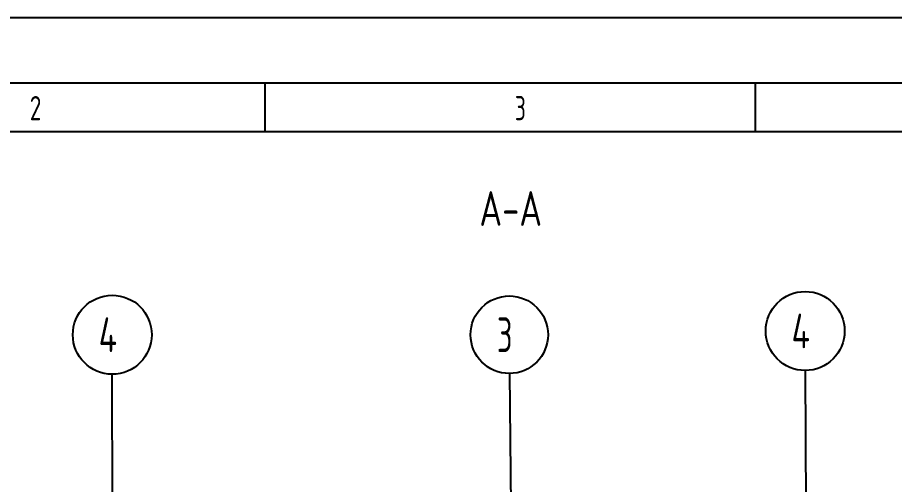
# Model space of a CAD drawing. Header units: millimetres. Extents: x -3388 to 4307, y 243 to 4457.
# Drawn here: x -3129.77 to -3085.59, y 697.09 to 720.6 of the extents above; entities that cross this region are included whole.
import ezdxf

# ---------------------------------------------------------------- set-up
doc = ezdxf.new("R2010")
doc.units = ezdxf.units.MM
doc.styles.get("Standard").update_dxf_attribs({"font": 'geniso.shx'})

msp = doc.modelspace()

# ---------------------------------------------------------------- linework, layer by layer
at = {"color": 7, "linetype": 'Continuous'}
for p, q in [((-3174.21132, 720.59698), (-2964.21132, 720.59698)), ((-2968.88471, 717.2928), (-3174.21132, 717.2928)), ((-3117.28696, 714.81407), (-3117.28696, 717.25844)), ((-3092.59888, 714.81407), (-3092.59888, 717.25844))]:
    msp.add_line(p, q, dxfattribs=at)
at = {"color": 2, "linetype": 'Continuous'}
for p, q in [((-2971.32908, 714.84844), (-3164.43386, 714.84844)), ((-3124.99175, 692.0331), (-3124.99627, 702.64245)), ((-3104.87599, 693.79495), (-3104.97501, 702.68006)), ((-3090.00909, 691.92267), (-3090.07821, 702.83117))]:
    msp.add_line(p, q, dxfattribs=at)
for centre, radius in [((-3124.99712, 704.63023), 1.98778), ((-3104.99674, 704.63023), 1.95029), ((-3090.09081, 704.81892), 1.98778)]:
    msp.add_circle(centre, radius, dxfattribs=at)

# ---------------------------------------------------------------- texts
for s, height, width, p in [('2', 1.22218, 0.785714, (-3129.1568, 715.42526)), ('3', 1.22218, 0.714286, (-3104.71315, 715.42526)), ('A-A', 1.75, 0.809524, (-3106.50206, 710.10925)), ('4', 1.75, 0.785714, (-3125.68462, 703.75523)), ('3', 1.75, 0.714286, (-3105.62174, 703.75523)), ('4', 1.75, 0.785714, (-3090.77831, 703.94392))]:
    msp.add_text(s, height=height, dxfattribs=dict(at, width=width)).set_placement(p)

doc.saveas('drawing.dxf')
